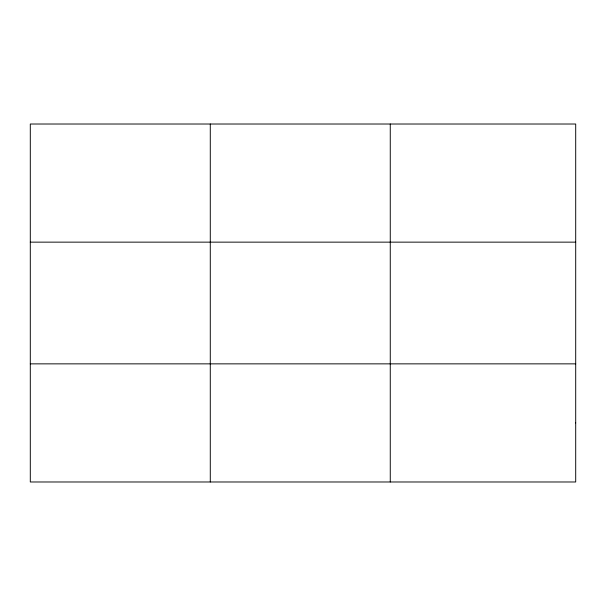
<?xml version="1.0" encoding="UTF-8"?>
<svg xmlns="http://www.w3.org/2000/svg" width="606" height="606" viewBox="0 0 606 606"><rect width="100%" height="100%" fill="white"/><g stroke="black" fill="none" stroke-linecap="round" stroke-linejoin="round"><path stroke-width="0.91" d="M210.282 124.018L210.282 481.982M390.264 124.018L390.264 481.982M30.3 242.142L575.7 242.142M30.3 363.858L575.7 363.858M575.7 422.92L575.7 481.982L30.3 481.982L30.3 124.018L575.7 124.018L575.7 422.92"/></g></svg>
